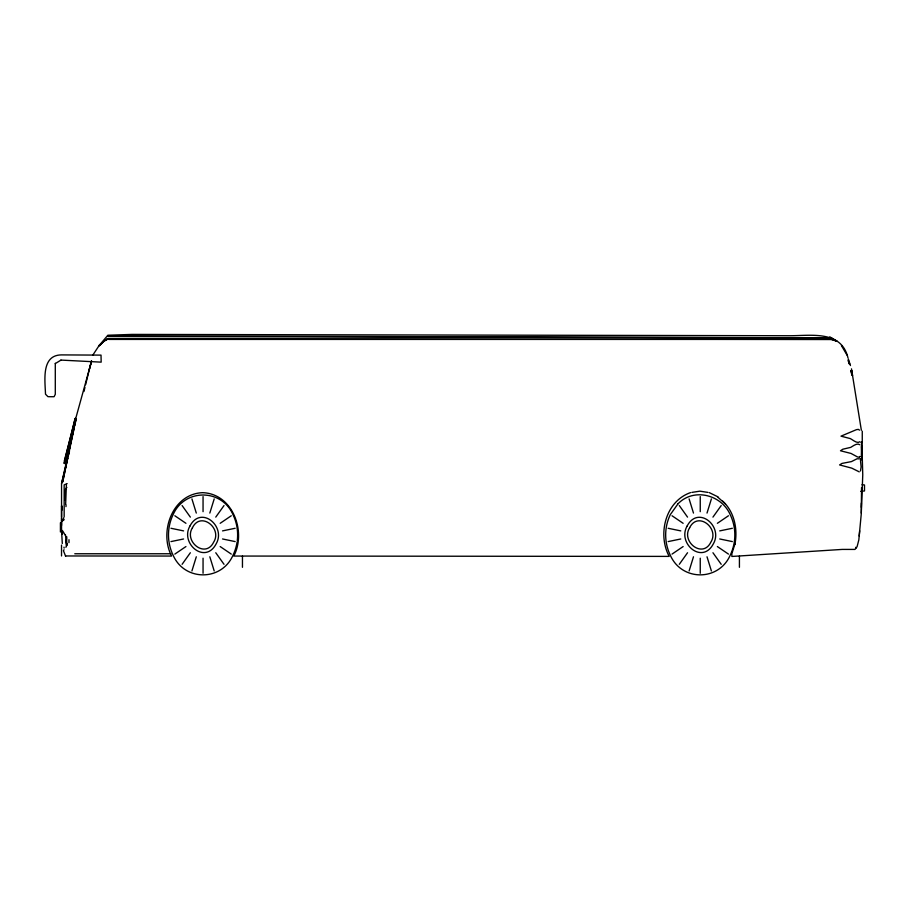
<?xml version="1.0" encoding="UTF-8"?>
<svg xmlns="http://www.w3.org/2000/svg" width="910" height="910" viewBox="0 0 910 910"><rect width="100%" height="100%" fill="white"/><g stroke="black" fill="none" stroke-linecap="round" stroke-linejoin="round"><path stroke-width="1.36" d="M62.301 543.543L61.55 530.712L61.55 483.642L76.121 418.896M861.292 513.126L861.542 487.567M861.941 447.106L861.838 457.821L861.599 446.764M65.975 506.62L66.02 504.777M66.748 536.729L66.783 539.505M66.407 484.484L65.656 504.06M74.575 420.557L74.847 418.998M68.978 542.633L68.989 539.698M861.429 456.308L861.759 452.406M859.199 536.035L859.688 530.792M64.314 460.995L75.416 418.19L64.508 463.599L64.053 463.099M63.825 517.688L62.653 520.941M69.956 445.058L75.519 418.702M74.074 428.587L68.079 456.638L69.524 450.848M74.665 425.812L75.849 420.284M861.19 459.596L861.258 458.435L861.258 459.857M65.418 461.268L74.961 420.329M74.927 419.135L75.302 418.384L74.882 420.431M66.1 462.962L66.305 462.075M61.55 483.642L67.795 457.969L62.653 482.061L75.94 417.713L91.626 360.883M83.947 391.527L84.937 387.455M85.597 384.748L91.375 360.963M64.087 462.951L74.586 420.5M89.225 369.813L91.296 362.226M860.462 470.993L861.122 466.91L860.473 460.414M191.919 570.957L196.298 556.784M209.823 513.081L214.203 498.908M689.109 570.957L693.488 556.784M707.013 513.081L711.392 498.908M67.215 543.475L65.918 547.32M852.226 375.295L851.123 370.575M859.722 457.013L860.109 456.354L859.051 457.218L857.47 456.945L851.043 453.453L840.499 450.768L842.842 449.21L850.748 447.367C853.023 446.036 857.3 442.624 859.802 444.751M64.019 549.742L63.416 550.687L65.622 556.226M92.786 355.162L99.053 345.641L107.846 335.244L132.041 334.402L790.233 335.733C811.561 335.665 841.625 330.25 848.006 358.005M182.114 564.302L190.349 552.745M215.761 517.119L224.008 505.562M679.304 564.302L687.539 552.745M712.951 517.119L721.198 505.562M861.929 445.047L861.941 445.911M859.961 441.714C857.288 444.114 852.784 439.792 850.315 438.597L840.999 436.152L856.412 429.668L858.357 429.372L859.518 430.157M860.928 459.402L861.19 458.742M99.053 345.641L104.4 340.772L108.324 338.759L104.343 340.852L99.053 345.641L103.968 340.852M104.4 340.772L107.903 338.759L104.343 340.852L99.27 345.652L104.457 340.693L108.324 338.759M55.294 363.579L60.947 360.121M174.845 554.099L185.936 546.557M220.174 523.307L231.276 515.765M672.035 554.099L683.137 546.557M717.364 523.307L728.466 515.765M690.519 492.617C665.438 501.342 657.327 534.329 669.191 556.397L233.802 556.055C246.599 531.679 232.767 493.721 202.702 492.674C172.638 493.721 158.806 531.679 171.603 556.055L65.52 555.964M61.55 520.941L64.212 519.701M66.862 487.362L65.281 489.466L65.281 500.204M67.124 483.585L64.166 484.871L64.166 516.698M170.966 541.587L183.593 538.97M222.529 530.894L235.155 528.278M668.156 541.587L680.782 538.97M719.719 530.894L732.345 528.278M691.862 492.412L699.892 491.161L707.923 492.412M860.758 491.332L864.5 490.968L864.5 484.984L862.009 484.746M108.847 339.43L831.672 339.43L836.836 341.17L829.761 336.825M860.928 442.635L862.259 442.635L862.259 431.158M74.779 553.758L170.796 553.758M107.846 336.552L831.672 337.883L107.846 335.779L128.799 335.995M107.846 338.759L831.672 339.43M861.395 502.934L861.349 507.336M60.947 360.087L101.169 362.146L101.021 355.116L61.357 354.9C41.109 355.162 45.079 380.494 45.5 394.189L47.946 396.658L49.811 396.714L54.077 396.726L55.294 394.314L55.294 363.306M668.156 528.278L680.782 530.894M719.719 538.97L732.345 541.587M170.966 528.278L183.593 530.894M222.529 538.97L235.155 541.587M831.478 339.43L836.836 341.17L831.672 338.543M859.245 471.858L851.76 468.138L839.6 464.93L841.989 463.417L851.441 461.597L857.083 458.754L859.745 458.89M709.265 492.617L718.001 496.871M672.035 515.765L683.137 523.307M717.364 546.557L728.466 554.099M174.845 515.765L185.936 523.307M220.174 546.557L231.276 554.099M722.688 501.103C734.393 511.852 737.953 529.301 734.87 544.51L735.075 543.475L731.856 553.758L731.856 556.454L842.273 549.413L854.934 549.424L857.072 546.728L858.824 539.948L861.258 514.002L862.76 474.849L861.838 441.714M718.001 497.315L725.497 504.083M61.55 509.168L62.289 509.884L61.55 505.903L61.55 517.267M62.699 530.962L65.429 535.49M861.929 441.68L862.259 442.635M679.304 505.562L687.539 517.119M712.951 552.745L721.198 564.302M182.114 505.562L190.349 517.119M215.761 552.745L224.008 564.302M841.443 345.641L847.108 355.218M849.565 364.046L848.507 360.917M849.189 363.829L848.029 360.144M62.483 534.011L61.584 531.383L62.471 533.692M61.584 531.394L62.483 533.874M851.476 368.834L861.349 430.248M848.359 359.075L849.974 364.046M848.62 361.031L849.53 363.829M851.396 373.475L852.511 375.614L851.908 370.802M689.109 498.908L693.488 513.081M707.013 556.784L711.392 570.957M191.919 498.908L196.298 513.081M209.823 556.784L214.203 570.957M850.247 364.899L850.452 365.558M66.714 545.215L65.964 540.278M851.18 372.588L850.85 370.688M855.798 548.321L855.684 547.297M851.521 370.688L851.976 373.475M66.316 545.295L65.531 534.932M63.984 547.149L64.132 548.104M861.429 444.774L861.759 448.675M861.759 447.174L861.759 455.296M861.429 446.469L861.429 454.613M739.42 556.124L739.42 567.305M700.245 496.598L700.245 511.67M700.245 558.194L700.245 573.277M242.458 556.124L242.458 567.305M203.055 496.598L203.055 511.67M203.055 558.194L203.055 573.277M66.714 540.381L66.714 545.75M61.55 518.052L61.55 525.434M61.55 529.802L61.55 530.712M61.527 545.079L61.527 555.942M60.424 522.727L60.424 532.009M237.1 541.996A46.865 46.865 0 0 1 232.994 555.271C221.562 581.376 184.559 581.376 173.127 555.271A46.865 46.865 0 0 1 173.127 514.605C184.559 488.488 221.562 488.488 232.994 514.605A46.865 46.865 0 0 1 237.282 540.608M189.951 526.025C179.816 543.486 205.205 564.905 216.159 543.839C226.306 526.378 200.917 504.959 189.951 526.025M192.454 527.732C183.604 541.598 205.569 558.945 213.668 542.144C222.518 528.266 200.553 510.92 192.454 527.732M687.141 526.025C677.006 543.486 702.395 564.905 713.349 543.839C723.495 526.378 698.106 504.959 687.141 526.025M689.643 527.732C680.794 541.598 702.759 558.945 710.858 542.144C719.708 528.266 697.742 510.92 689.643 527.732M678.03 503.776L670.317 514.605A46.865 46.865 0 0 0 670.317 555.271C681.749 581.376 718.752 581.376 730.184 555.271A46.865 46.865 0 0 0 730.184 514.605C721.437 494.653 693.682 487.51 678.03 503.776M62.289 507.257L61.55 505.949L62.289 507.268"/></g></svg>
